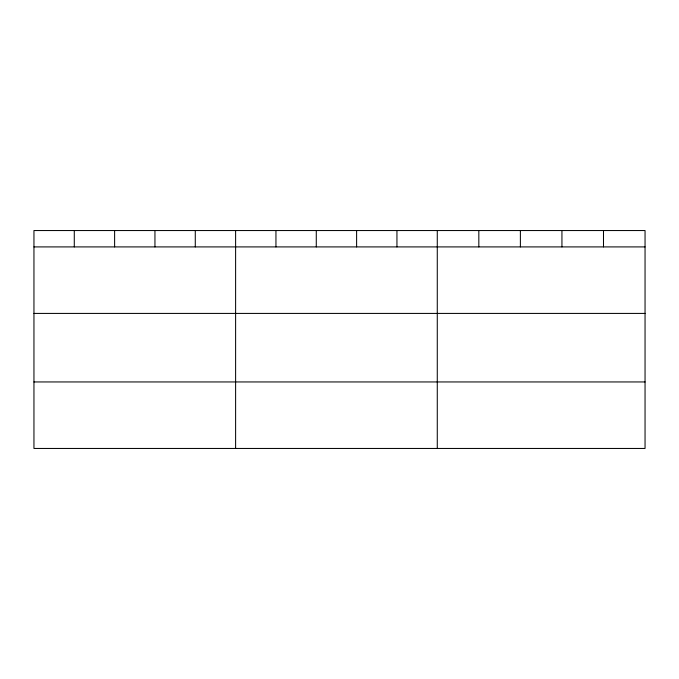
<?xml version="1.0" encoding="UTF-8"?>
<svg xmlns="http://www.w3.org/2000/svg" width="679" height="679" viewBox="0 0 679 679"><rect width="100%" height="100%" fill="white"/><g stroke="black" fill="none" stroke-linecap="round" stroke-linejoin="round"><path stroke-width="1.02" d="M645.05 313.418L645.05 230.546L33.95 230.546L33.95 448.454L645.05 448.454L645.05 313.418L33.95 313.418M33.95 246.91L645.05 246.91M33.95 381.946L645.05 381.946M603.495 230.546L603.495 246.91M561.94 230.546L561.94 246.91M520.386 230.546L520.386 246.91M478.831 230.546L478.831 246.91M437.276 230.546L437.276 448.454M396.943 230.546L396.943 246.91M356.611 230.546L356.611 246.91M316.278 230.546L316.278 246.91M275.946 230.546L275.946 246.91M235.613 230.546L235.613 448.454M195.28 230.546L195.28 246.91M154.948 230.546L154.948 246.91M114.615 230.546L114.615 246.91M74.283 230.546L74.283 246.91"/></g></svg>
